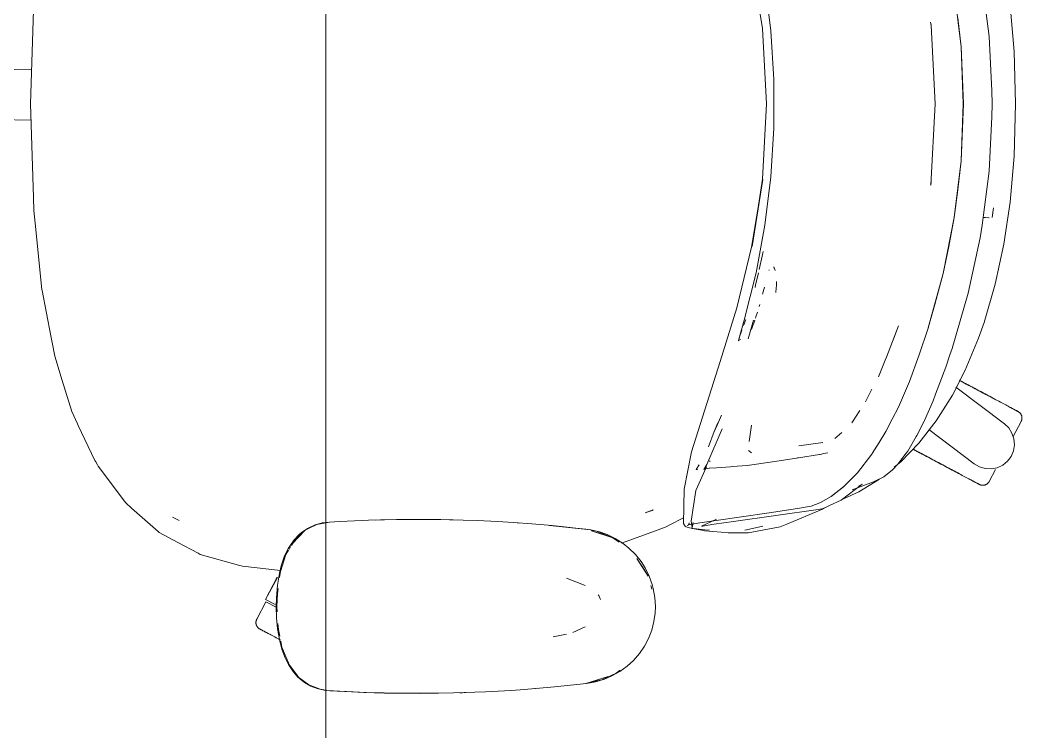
# Model space of a CAD drawing. Header units: millimetres. Extents: x 155927 to 317870, y -36033 to 97293.
# Drawn here: x 181748 to 182307, y 9780 to 10177 of the extents above; entities that cross this region are included whole.
import ezdxf

# ---------------------------------------------------------------- set-up
doc = ezdxf.new("R2010")
doc.units = ezdxf.units.MM
doc.header["$MEASUREMENT"] = 0
doc.layers.add('G-IMPT', color=8, linetype='CONTINUOUS', lineweight=9)
doc.layers.add('I-FURN', color=8, linetype='CONTINUOUS', lineweight=9)

msp = doc.modelspace()

# ---------------------------------------------------------------- linework, layer by layer
at = {"layer": 'G-IMPT'}
for p, q in [((182156.21, 10210.14), (182162.2, 10172.23)), ((182163.6, 10197.79), (182166.9, 10170.87)), ((182288.52, 10167.76), (182284.7, 10197.93)), ((182272.99, 10162.06), (182269.16, 10193.65)), ((182272.95, 10162.02), (182269.17, 10193.57)), ((181756, 10182.42), (181754.29, 10130.24)), ((182300.25, 10184.95), (182302.51, 10159.38)), ((182255.95, 10175.52), (182255.99, 10175.27)), ((182256.23, 10173.97), (182255.96, 10175.75)), ((182256.23, 10173.97), (182255.99, 10175.27)), ((182272.95, 10162.02), (182271.11, 10178.1)), ((182162.2, 10172.23), (182164.56, 10130.24)), ((182168.55, 10143.8), (182166.9, 10170.87)), ((182258.55, 10130.24), (182256.23, 10173.97)), ((182258.5, 10130.24), (182256.23, 10173.97)), ((182290.13, 10137.55), (182288.52, 10167.76)), ((182273.63, 10147.13), (182272.95, 10162.02)), ((182272.95, 10162.02), (182274.09, 10130.24)), ((182272.99, 10162.06), (182274.32, 10130.24)), ((182302.51, 10159.38), (182303.36, 10130.24)), ((182273.63, 10147.13), (182274.09, 10130.24)), ((182168.55, 10143.8), (182168.55, 10116.68)), ((182290.13, 10137.55), (182290.23, 10130.24)), ((181754.29, 10130.24), (181755.91, 10078.08)), ((182162.2, 10088.26), (182164.56, 10130.24)), ((182258.5, 10130.24), (182256, 10084.9)), ((182272.95, 10098.47), (182274.09, 10130.24)), ((182274.32, 10130.24), (182272.99, 10098.43)), ((182273.63, 10113.36), (182274.09, 10130.24)), ((182290.13, 10122.93), (182290.23, 10130.24)), ((182303.36, 10130.24), (182302.51, 10101.1)), ((182290.13, 10122.93), (182288.52, 10092.73)), ((182168.55, 10116.68), (182166.9, 10089.61)), ((182272.95, 10098.47), (182273.63, 10113.36)), ((182272.99, 10098.43), (182269.16, 10066.83)), ((182272.95, 10098.47), (182269.17, 10066.91)), ((182271.11, 10082.39), (182272.95, 10098.47)), ((182302.51, 10101.1), (182300.25, 10075.53)), ((182288.52, 10092.73), (182284.7, 10062.56)), ((182156.21, 10050.34), (182162.46, 10088.08)), ((182162.2, 10088.26), (182156.47, 10050.72)), ((182162.46, 10088.08), (182156.47, 10050.72)), ((182163.6, 10062.69), (182166.9, 10089.61)), ((182255.95, 10084.96), (182255.99, 10085.21)), ((182256.23, 10086.51), (182255.99, 10085.21)), ((182256, 10084.9), (182256.23, 10086.51)), ((182271.11, 10082.39), (182269.17, 10066.91)), ((181755.91, 10078.08), (181756.13, 10070.82)), ((182300.25, 10075.53), (182296.76, 10052.11)), ((181756.87, 10063.75), (181756.13, 10070.82)), ((182290.35, 10066.83), (182291, 10072.24)), ((182290.43, 10068.47), (182291, 10072.24)), ((181760.69, 10026.76), (181756.87, 10063.75)), ((182158.67, 10036.02), (182163.6, 10062.69)), ((182269.17, 10066.91), (182262.95, 10035.67)), ((182262.95, 10035.67), (182269.16, 10066.83)), ((182269.17, 10066.91), (182266.07, 10050.81)), ((182285.25, 10066.92), (182286.5, 10066.87)), ((182288.59, 10066.8), (182286.5, 10066.87)), ((182288.59, 10066.8), (182288.48, 10066.8)), ((182284.7, 10062.56), (182283.52, 10055.64)), ((182283.52, 10055.64), (182276.85, 10024.85)), ((182291.95, 10029.75), (182296.76, 10052.11)), ((182147.89, 10016.66), (182156.21, 10050.34)), ((182162.62, 10048.07), (182162.15, 10045.44)), ((182262.99, 10035.78), (182266.07, 10050.81)), ((182162.15, 10045.44), (182160.44, 10038.02)), ((182158.67, 10036.02), (182152.12, 10009.7)), ((182159.99, 10036.04), (182158.44, 10029.29)), ((182165.89, 10037.83), (182165.75, 10037.42)), ((182168.56, 10039.43), (182169.24, 10037.48)), ((182168.56, 10039.43), (182168.73, 10038.58)), ((182262.99, 10035.78), (182254.57, 10005.38)), ((182262.99, 10035.78), (182254.61, 10005.29)), ((182258.34, 10018.54), (182262.99, 10035.78)), ((182158.44, 10029.29), (182158.1, 10028.01)), ((182169.99, 10029.27), (182169.71, 10025.56)), ((182169.99, 10029.27), (182170.09, 10030.64)), ((182170.09, 10031.34), (182170.09, 10030.64)), ((182285.77, 10008.51), (182291.95, 10029.75)), ((181760.69, 10026.76), (181760.78, 10026.3)), ((181765.64, 10000.92), (181760.78, 10026.3)), ((182162.29, 10024.21), (182163.29, 10028.07)), ((182162.29, 10024.21), (182162.68, 10025.73)), ((182169.71, 10025.56), (182169.68, 10025.08)), ((182267.91, 9994.02), (182276.85, 10024.85)), ((182160.38, 10017.42), (182160.71, 10018.54)), ((182258.34, 10018.54), (182254.57, 10005.38)), ((182147.89, 10016.66), (182138.71, 9986.68)), ((182158.6, 10011.63), (182159.39, 10014.12)), ((182152.12, 10009.7), (182148.85, 9998.48)), ((182152.12, 10009.7), (182149.01, 9998.88)), ((182152.12, 10009.7), (182149.06, 9999.17)), ((182151.73, 10006.68), (182152.02, 10007.48)), ((182152.75, 10009.71), (182152.02, 10007.48)), ((182152.75, 10009.71), (182152.9, 10010.17)), ((182157.32, 10009.71), (182154.28, 9999.28)), ((182157.21, 10007.41), (182156.95, 10006.69)), ((182157.21, 10007.41), (182157.98, 10009.71)), ((182158.36, 10010.85), (182158.6, 10011.63)), ((182282.7, 9999.77), (182285.77, 10008.51)), ((182150.4, 10002.96), (182150, 10001.89)), ((182150.74, 10003.93), (182150.4, 10002.96)), ((182156.19, 10004.53), (182156.95, 10006.69)), ((182238.01, 10006.63), (182231.3, 9989.18)), ((182238.01, 10006.63), (182235.29, 9999.19)), ((182249.6, 9990.37), (182254.61, 10005.29)), ((181765.64, 10000.92), (181766.35, 9997.25)), ((181767.81, 9989.65), (181766.35, 9997.25)), ((182148.85, 9998.48), (182148.99, 9998.24)), ((182149.06, 9999.17), (182149.01, 9998.88)), ((182149.94, 9999.02), (182149.33, 9998.64)), ((182149.94, 9999.02), (182149.73, 9998.88)), ((182282.7, 9999.77), (182275.18, 9981.8)), ((182249.6, 9990.37), (182244.14, 9975.49)), ((182264.37, 9983.59), (182266.71, 9990.41)), ((182267.91, 9994.02), (182266.71, 9990.41)), ((181772, 9976.04), (181767.81, 9989.65)), ((182138.71, 9986.68), (182122.72, 9936.44)), ((182230.64, 9987.45), (182226.91, 9978.13)), ((182231.3, 9989.18), (182230.64, 9987.45)), ((182226.91, 9978.13), (182227.91, 9980.37)), ((182264.37, 9983.59), (182258.77, 9968.52)), ((182275.18, 9981.8), (182268.09, 9968.02)), ((181777.32, 9958.77), (181772, 9976.04)), ((182244.14, 9975.49), (182237.97, 9961.26)), ((182219.74, 9964.29), (182223.28, 9971.26)), ((182257.29, 9964.84), (182258.77, 9968.52)), ((182268.09, 9968.02), (182259.12, 9953.73)), ((182252.52, 9953.88), (182257.29, 9964.84)), ((181777.32, 9958.77), (181780.51, 9952.01)), ((182136.42, 9950), (182139.47, 9956.72)), ((182212.71, 9953.68), (182216.21, 9958.81)), ((182216.21, 9958.81), (182216.6, 9959.39)), ((182234.58, 9954.54), (182237.97, 9961.26)), ((181780.94, 9951.09), (181780.51, 9952.01)), ((181790.21, 9931.45), (181780.94, 9951.09)), ((182137.42, 9952.53), (182135.39, 9947.42)), ((182135.39, 9947.42), (182137, 9951.46)), ((182135.4, 9947.63), (182137.42, 9952.53)), ((182154.75, 9942.1), (182156.15, 9951.26)), ((182212.71, 9953.68), (182211.96, 9952.58)), ((182234.58, 9954.54), (182231.01, 9947.75)), ((182248.3, 9945.43), (182252.3, 9953.44)), ((182259.12, 9953.73), (182249.31, 9941.12)), ((182252.52, 9953.88), (182252.3, 9953.44)), ((182131.26, 9929.29), (182139.7, 9949.26)), ((182135.4, 9947.63), (182132.15, 9939.16)), ((182206.44, 9947.05), (182202.53, 9943.71)), ((182227.24, 9941.52), (182231.01, 9947.75)), ((182248.3, 9945.43), (182247.99, 9944.83)), ((182154.75, 9942.1), (182154.8, 9942.44)), ((182182.59, 9939.77), (182195.94, 9941.55)), ((182195.94, 9941.55), (182195.47, 9941.4)), ((182227.24, 9941.52), (182223.36, 9935.42)), ((182239.35, 9930.83), (182249.31, 9941.12)), ((182247.99, 9944.83), (182243.26, 9936.83)), ((182118.53, 9915.49), (182122.72, 9936.44)), ((182154.4, 9937.15), (182156.04, 9935.87)), ((182182.29, 9933.09), (182194.01, 9934.89)), ((182194.01, 9934.89), (182194.48, 9934.97)), ((182196.46, 9935.39), (182194.48, 9934.97)), ((182198.63, 9935.85), (182196.46, 9935.39)), ((182215.17, 9924.73), (182223.19, 9935.16)), ((182223.36, 9935.42), (182223.19, 9935.16)), ((182237.68, 9929.41), (182242.4, 9935.54)), ((182242.4, 9935.54), (182243.26, 9936.83)), ((181790.21, 9931.45), (181790.63, 9930.74)), ((181791.57, 9929.16), (181790.63, 9930.74)), ((181792.03, 9928.39), (181791.57, 9929.16)), ((182125.3, 9926.61), (182126.89, 9929.08)), ((182126.89, 9929.08), (182125.36, 9926.59)), ((182125.36, 9926.59), (182126.85, 9929.06)), ((182129.5, 9926.62), (182131.26, 9929.29)), ((182132.71, 9931), (182133.15, 9931.27)), ((182153.66, 9928.76), (182145.42, 9928.14)), ((182153.66, 9928.76), (182153.74, 9928.77)), ((182167.81, 9930.8), (182153.74, 9928.77)), ((182167.81, 9930.8), (182181.17, 9932.91)), ((182181.17, 9932.91), (182181.68, 9932.99)), ((182182.29, 9933.09), (182181.68, 9932.99)), ((182234.79, 9926.39), (182237.68, 9929.41)), ((182239.35, 9930.83), (182235.68, 9927.83)), ((181792.03, 9928.39), (181806.6, 9908.9)), ((182125.16, 9914.78), (182131.14, 9927.97)), ((182125.3, 9926.61), (182125.36, 9926.59)), ((182126.23, 9926.32), (182125.36, 9926.59)), ((182130.22, 9926.9), (182129.5, 9926.62)), ((182130.22, 9926.9), (182130.24, 9926.91)), ((182132.62, 9927.2), (182130.24, 9926.91)), ((182132.62, 9927.2), (182132.7, 9927.21)), ((182136.57, 9927.51), (182132.7, 9927.21)), ((182144.43, 9928.07), (182136.57, 9927.51)), ((182145.42, 9928.14), (182144.43, 9928.07)), ((182215.17, 9924.73), (182207.43, 9916.83)), ((182229.92, 9922.52), (182234.79, 9926.39)), ((182217.87, 9918.38), (182206.17, 9909.44)), ((182212.22, 9915.15), (182224.12, 9919.66)), ((182217.87, 9918.38), (182215.84, 9917.22)), ((182215.98, 9914.09), (182227.43, 9921.22)), ((182226.35, 9920.74), (182224.12, 9919.66)), ((182228.79, 9921.91), (182226.35, 9920.74)), ((182229.92, 9922.52), (182228.79, 9921.91)), ((182118.53, 9915.49), (182118.14, 9896.5)), ((182125.16, 9914.78), (182122.44, 9897.74)), ((182200.47, 9911.41), (182207.43, 9916.83)), ((182207.64, 9917.13), (182200.69, 9911.74)), ((182200.69, 9911.74), (182204.07, 9914.32)), ((182207.64, 9917.13), (182204.07, 9914.32)), ((182207.35, 9910.11), (182215.98, 9914.09)), ((181806.6, 9908.9), (181807.33, 9907.93)), ((181810.59, 9905.06), (181807.33, 9907.93)), ((182189.42, 9906.15), (182194.21, 9907.91)), ((182194.63, 9908.12), (182194.21, 9907.91)), ((182200.47, 9911.41), (182194.63, 9908.12)), ((182199.65, 9906.41), (182196.28, 9904.84)), ((182199.65, 9906.41), (182206.17, 9909.44)), ((181810.59, 9905.06), (181825.37, 9892.04)), ((182101.27, 9904.03), (182096.8, 9902.39)), ((182096.8, 9902.39), (182100.68, 9903.77)), ((182101.27, 9904.03), (182100.68, 9903.77)), ((182135.11, 9897.91), (182165.98, 9902.46)), ((182146.07, 9897.52), (182193.29, 9904.19)), ((182165.98, 9902.46), (182181.75, 9904.85)), ((182195.72, 9904.35), (182179.27, 9897.55)), ((182189.42, 9906.15), (182181.75, 9904.85)), ((182193.29, 9904.19), (182196.28, 9904.84)), ((182196.89, 9905.12), (182195.72, 9904.35)), ((181833.34, 9900.06), (181837.23, 9898.11)), ((181833.34, 9900.06), (181835.64, 9898.89)), ((181835.64, 9898.89), (181837.23, 9898.11)), ((181908.62, 9893.72), (181912.95, 9895.71)), ((181909.53, 9893.8), (181913.79, 9895.9)), ((181916.9, 9896.77), (181912.95, 9895.71)), ((181913.79, 9895.9), (181918.83, 9896.85)), ((181918.83, 9897.02), (181916.9, 9896.77)), ((181918.83, 9896.85), (181921.13, 9897.27)), ((181920.91, 9897.27), (181918.83, 9897.02)), ((181926.57, 9897.56), (181920.91, 9897.27)), ((181926.57, 9897.56), (181939.13, 9898.17)), ((181942.68, 9898.3), (181939.13, 9898.17)), ((181958.35, 9898.68), (181942.68, 9898.3)), ((181946.72, 9898.38), (181949.4, 9898.5)), ((181951.62, 9898.5), (181949.4, 9898.5)), ((181958.35, 9898.68), (181962.86, 9898.73)), ((181962.86, 9898.73), (181977.57, 9898.72)), ((181983.04, 9898.65), (181977.57, 9898.72)), ((181983.04, 9898.65), (181995.35, 9898.35)), ((181989.82, 9898.51), (181987.74, 9898.51)), ((182003.23, 9898.06), (181995.35, 9898.35)), ((182003.23, 9898.06), (182014.54, 9897.52)), ((182023.41, 9896.96), (182014.54, 9897.52)), ((182023.41, 9896.96), (182033.69, 9896.23)), ((182025.45, 9896.82), (182023.55, 9896.91)), ((182025.45, 9896.82), (182026.87, 9896.69)), ((182045.09, 9895.24), (182033.69, 9896.23)), ((182066.53, 9892.89), (182043.57, 9895.35)), ((182043.57, 9895.35), (182063.71, 9893.23)), ((182066.53, 9892.89), (182045.09, 9895.24)), ((182110.3, 9895.55), (182108.54, 9894.62)), ((182118.21, 9899.69), (182110.3, 9895.55)), ((182118.14, 9896.5), (182118.75, 9895.46)), ((182118.62, 9896.09), (182118.75, 9895.46)), ((182118.62, 9896.09), (182118.73, 9895.54)), ((182118.75, 9895.46), (182118.73, 9895.54)), ((182119.12, 9894.97), (182118.75, 9895.46)), ((182121.61, 9895.85), (182120.51, 9895.3)), ((182121.01, 9895.69), (182120.51, 9895.3)), ((182120.99, 9895.69), (182127.26, 9896.79)), ((182121.61, 9895.85), (182120.99, 9895.69)), ((182121.01, 9895.69), (182121.33, 9896.23)), ((182121.41, 9896.73), (182121.33, 9896.23)), ((182123.13, 9894.16), (182122.44, 9897.74)), ((182123.62, 9897.03), (182122.89, 9893.75)), ((182123.62, 9897.03), (182123.13, 9894.16)), ((182127.26, 9896.79), (182135.11, 9897.91)), ((182128.23, 9894.89), (182136.63, 9898.88)), ((182134.11, 9895.86), (182129.09, 9895.03)), ((182134.11, 9895.86), (182135.41, 9896.08)), ((182146.07, 9897.52), (182135.41, 9896.08)), ((182172.05, 9894.57), (182175.91, 9896.16)), ((182179.27, 9897.55), (182175.91, 9896.16)), ((181825.37, 9892.04), (181826.04, 9891.45)), ((181836.47, 9885.87), (181826.04, 9891.45)), ((181900.39, 9885.31), (181907.29, 9892.7)), ((181904.08, 9890.38), (181901.21, 9887.34)), ((181901.58, 9887.39), (181907.29, 9892.7)), ((181901.8, 9886.93), (181904.88, 9890.46)), ((181904.08, 9890.38), (181905.4, 9891.52)), ((181907.29, 9892.7), (181904.88, 9890.46)), ((181908.62, 9893.72), (181905.4, 9891.52)), ((181909.53, 9893.8), (181907.29, 9892.7)), ((182066.53, 9892.89), (182063.71, 9893.23)), ((182066.53, 9892.89), (182071.49, 9891.74)), ((182066.6, 9892.68), (182069.66, 9892.1)), ((182078.88, 9888.49), (182067.03, 9892.31)), ((182076.17, 9889.39), (182067.03, 9892.31)), ((182069.66, 9892.1), (182077.84, 9888.9)), ((182075.62, 9890.29), (182071.49, 9891.74)), ((182080.2, 9888.1), (182075.62, 9890.29)), ((182083.63, 9885.49), (182102.57, 9892.43)), ((182102.57, 9892.43), (182108.54, 9894.62)), ((182119.66, 9894.65), (182119.12, 9894.97)), ((182119.66, 9894.65), (182121.52, 9894.1)), ((182124.8, 9893.56), (182121.52, 9894.1)), ((182125.21, 9893.3), (182122.89, 9893.75)), ((182124.8, 9893.56), (182125.42, 9893.49)), ((182129.46, 9892.49), (182125.21, 9893.3)), ((182125.42, 9893.49), (182130.1, 9892.97)), ((182128.23, 9894.89), (182129.09, 9895.03)), ((182129.93, 9892.45), (182129.46, 9892.49)), ((182129.93, 9892.45), (182139.26, 9891.65)), ((182130.1, 9892.97), (182132.69, 9892.76)), ((182139.26, 9891.65), (182143.21, 9891.3)), ((182147.38, 9891.31), (182143.21, 9891.3)), ((182154.35, 9891.33), (182147.38, 9891.31)), ((182152.49, 9892.74), (182161.79, 9894.79)), ((182154.35, 9891.33), (182172.05, 9894.57)), ((182161.79, 9894.79), (182162.37, 9894.94)), ((181847.71, 9879.86), (181836.47, 9885.87)), ((181901.21, 9887.34), (181898.77, 9883.88)), ((181899.7, 9884.24), (181901.58, 9887.39)), ((181900.39, 9885.31), (181901.67, 9886.78)), ((182078.88, 9888.49), (182076.17, 9889.39)), ((182078.88, 9888.49), (182082.46, 9886.07)), ((182080.2, 9888.1), (182084.53, 9885.37)), ((182087.84, 9882.75), (182084.53, 9885.37)), ((181848.82, 9879.26), (181847.71, 9879.86)), ((181870.17, 9873.26), (181848.82, 9879.26)), ((181893.59, 9869.7), (181896.62, 9879.09)), ((181895.76, 9877.87), (181897.96, 9882.51)), ((181896.62, 9879.09), (181898.09, 9881.54)), ((181897.96, 9882.51), (181898.77, 9883.88)), ((181898.37, 9882.01), (181899.23, 9883.45)), ((182091.44, 9879.2), (182087.84, 9882.75)), ((182091.44, 9879.2), (182094.63, 9875.22)), ((181870.17, 9873.26), (181872.43, 9872.62)), ((181894.02, 9872.78), (181893.04, 9868.86)), ((181894.02, 9872.78), (181895.76, 9877.87)), ((182098.49, 9867.07), (182092.17, 9877.02)), ((182096.33, 9870.75), (182092.17, 9877.02)), ((182096.9, 9871.67), (182094.63, 9875.22)), ((181893.71, 9870.2), (181872.43, 9872.62)), ((181893.04, 9868.86), (181891.92, 9862.1)), ((181893.13, 9866.41), (181893.59, 9869.7)), ((182098.49, 9867.07), (182096.33, 9870.75)), ((182099.14, 9867.17), (182096.9, 9871.67)), ((182099.14, 9867.17), (182100.85, 9862.39)), ((181891.35, 9854.78), (181891.92, 9862.1)), ((182053.01, 9865.99), (182063.43, 9861.85)), ((182100.05, 9861.95), (182100.67, 9859.93)), ((182101.41, 9860.26), (182100.85, 9862.39)), ((181891.86, 9857.44), (181891.63, 9850.27)), ((181891.86, 9857.44), (181892.26, 9860.22)), ((182070.96, 9856.32), (182070.66, 9856.77)), ((182071.97, 9854.1), (182070.96, 9856.32)), ((182102.29, 9855.31), (182101.41, 9860.26)), ((181891.35, 9854.78), (181891.26, 9850.27)), ((182102.59, 9850.27), (182102.29, 9855.31)), ((181891.26, 9850.27), (181891.44, 9843.94)), ((181891.82, 9847.17), (181891.63, 9850.27)), ((182101.77, 9841.91), (182102.42, 9846.43)), ((182102.59, 9850.27), (182102.42, 9846.43)), ((181892, 9837.79), (181891.44, 9843.94)), ((181892.42, 9837.45), (181892.22, 9840.65)), ((182101.77, 9841.91), (182100.51, 9837.05)), ((181892, 9837.79), (181893, 9831.85)), ((181893.19, 9833.7), (181892.42, 9837.45)), ((182045.51, 9833.29), (182052.94, 9834.87)), ((182063.34, 9838.9), (182056.56, 9835.63)), ((182098.67, 9832.34), (182100.51, 9837.05)), ((181894.43, 9826.37), (181893, 9831.85)), ((181894.46, 9827.49), (181893.75, 9830.95)), ((182096.48, 9828.17), (182093.65, 9824)), ((182096.48, 9828.17), (182098.67, 9832.34)), ((181894.43, 9826.37), (181896.02, 9822.04)), ((181894.46, 9827.49), (181896.79, 9821.86)), ((182093.65, 9824), (182090.33, 9820.17)), ((181898, 9817.97), (181896.02, 9822.04)), ((181898.63, 9817.47), (181896.79, 9821.86)), ((181898, 9817.97), (181900.66, 9813.92)), ((181903.84, 9810.68), (181898.63, 9817.47)), ((182086.89, 9817), (182082.81, 9814.01)), ((182086.89, 9817), (182090.33, 9820.17)), ((181900.66, 9813.92), (181903.32, 9810.88)), ((182072.68, 9809.37), (182080.74, 9813.1)), ((182078.37, 9811.49), (182074.13, 9809.68)), ((182078.37, 9811.49), (182082.81, 9814.01)), ((182082.85, 9814.7), (182080.74, 9813.1)), ((181907.06, 9807.8), (181903.32, 9810.88)), ((181909.47, 9806.51), (181903.84, 9810.68)), ((181910.5, 9805.85), (181907.06, 9807.8)), ((181915.66, 9804.1), (181909.47, 9806.51)), ((181910.5, 9805.85), (181914.14, 9804.45)), ((182046.3, 9805.42), (182064.22, 9807.32)), ((182063.71, 9807.32), (182076.17, 9811.15)), ((182063.71, 9807.32), (182067.03, 9808.24)), ((182064.22, 9807.32), (182069.27, 9808.22)), ((182072.68, 9809.37), (182064.28, 9807.45)), ((182076.17, 9811.15), (182067.03, 9808.24)), ((182074.13, 9809.68), (182069.27, 9808.22)), ((181915.49, 9804.08), (181914.14, 9804.45)), ((181915.49, 9804.08), (181917.88, 9803.64)), ((181915.66, 9804.1), (181918.83, 9803.62)), ((181919.53, 9803.39), (181917.88, 9803.64)), ((181940.1, 9802.34), (181919.53, 9803.39)), ((181941.31, 9802.3), (181919.53, 9803.39)), ((181919.53, 9803.39), (181921.13, 9803.27)), ((181941.31, 9802.3), (181921.13, 9803.27)), ((181961.5, 9801.84), (181940.1, 9802.34)), ((181951.66, 9802), (181940.1, 9802.34)), ((181940.1, 9802.34), (181941.31, 9802.3)), ((181961.5, 9801.84), (181941.31, 9802.3)), ((181981.68, 9801.88), (181951.66, 9802)), ((181961.5, 9801.84), (181951.66, 9802)), ((181951.66, 9802), (181970.89, 9801.79)), ((181959.46, 9801.86), (181957.55, 9801.93)), ((181961.5, 9801.87), (181959.46, 9801.86)), ((181981.68, 9801.88), (181961.5, 9801.84)), ((181981.68, 9801.88), (181970.89, 9801.79)), ((181981.68, 9801.88), (181990.1, 9802.05)), ((182001.86, 9802.43), (181990.1, 9802.05)), ((181995.04, 9802.18), (181993.54, 9802.17)), ((181996.97, 9802.29), (181995.04, 9802.18)), ((182001.86, 9802.43), (182007.88, 9802.69)), ((182022.02, 9803.5), (182007.88, 9802.69)), ((182027.11, 9803.82), (182022.02, 9803.5)), ((182027.11, 9803.82), (182042.17, 9805.07)), ((182035.29, 9804.48), (182036.97, 9804.64)), ((182042.17, 9805.07), (182046.3, 9805.42))]:
    msp.add_line(p, q, dxfattribs=at)
at = {"layer": 'I-FURN'}
for p, q in [((181918.83, 9385.82), (181918.83, 10785.82)), ((181918.83, 10785.82), (181918.83, 9385.82)), ((181722.72, 10149.76), (181754.91, 10149.2)), ((181754.57, 10121.21), (181722.23, 10121.78)), ((182272.91, 9975.73), (182271.95, 9976.24)), ((182272.39, 9976.01), (182273.36, 9975.49)), ((182273.88, 9975.21), (182272.91, 9975.73)), ((182273.36, 9975.49), (182274.34, 9974.97)), ((182274.87, 9974.69), (182273.88, 9975.21)), ((182274.34, 9974.97), (182275.32, 9974.45)), ((182275.86, 9974.16), (182274.87, 9974.69)), ((182275.32, 9974.45), (182276.32, 9973.92)), ((182276.86, 9973.63), (182275.86, 9974.16)), ((182276.32, 9973.92), (182277.32, 9973.39)), ((182277.86, 9973.1), (182276.86, 9973.63)), ((182277.32, 9973.39), (182278.32, 9972.86)), ((182270.02, 9972.39), (182297.08, 9951.99)), ((182278.86, 9972.57), (182277.86, 9973.1)), ((182278.32, 9972.86), (182279.32, 9972.32)), ((182279.87, 9972.03), (182278.86, 9972.57)), ((182279.32, 9972.32), (182280.33, 9971.79)), ((182280.87, 9971.5), (182279.87, 9972.03)), ((182280.33, 9971.79), (182281.33, 9971.25)), ((182281.87, 9970.97), (182280.87, 9971.5)), ((182281.33, 9971.25), (182282.33, 9970.72)), ((182282.87, 9970.43), (182281.87, 9970.97)), ((182282.33, 9970.72), (182283.33, 9970.19)), ((182283.87, 9969.91), (182282.87, 9970.43)), ((182283.33, 9970.19), (182284.32, 9969.66)), ((182284.85, 9969.38), (182283.87, 9969.91)), ((182284.32, 9969.66), (182285.31, 9969.14)), ((182285.83, 9968.86), (182284.85, 9969.38)), ((182285.31, 9969.14), (182286.28, 9968.62)), ((182286.8, 9968.35), (182285.83, 9968.86)), ((182286.28, 9968.62), (182287.24, 9968.11)), ((182287.76, 9967.84), (182286.8, 9968.35)), ((182287.24, 9968.11), (182288.2, 9967.6)), ((182288.7, 9967.33), (182287.76, 9967.84)), ((182288.2, 9967.6), (182289.13, 9967.11)), ((182289.63, 9966.84), (182288.7, 9967.33)), ((182289.13, 9967.11), (182290.06, 9966.62)), ((182290.55, 9966.35), (182289.63, 9966.84)), ((182290.06, 9966.62), (182290.96, 9966.13)), ((182291.44, 9965.88), (182290.55, 9966.35)), ((182292.32, 9965.41), (182291.44, 9965.88)), ((182293.18, 9964.96), (182292.32, 9965.41)), ((182294.01, 9964.51), (182293.18, 9964.96)), ((182294.82, 9964.08), (182294.01, 9964.51)), ((182295.61, 9963.66), (182294.82, 9964.08)), ((182296.37, 9963.26), (182295.61, 9963.66)), ((182297.11, 9962.87), (182296.37, 9963.26)), ((182297.82, 9962.49), (182297.11, 9962.87)), ((182298.49, 9962.13), (182297.82, 9962.49)), ((182299.14, 9961.78), (182298.49, 9962.13)), ((182299.76, 9961.46), (182299.14, 9961.78)), ((182300.34, 9961.15), (182299.76, 9961.46)), ((182300.03, 9961.31), (182300.6, 9961.01)), ((182300.89, 9960.85), (182300.34, 9961.15)), ((182300.6, 9961.01), (182301.13, 9960.72)), ((182301.41, 9960.58), (182300.89, 9960.85)), ((182301.13, 9960.72), (182301.64, 9960.46)), ((182301.89, 9960.32), (182301.41, 9960.58)), ((182301.64, 9960.46), (182302.1, 9960.21)), ((182302.34, 9960.09), (182301.89, 9960.32)), ((182302.1, 9960.21), (182302.53, 9959.98)), ((182302.75, 9959.87), (182302.34, 9960.09)), ((182302.53, 9959.98), (182302.92, 9959.77)), ((182303.12, 9959.67), (182302.75, 9959.87)), ((182302.92, 9959.77), (182303.28, 9959.58)), ((182303.46, 9959.49), (182303.12, 9959.67)), ((182303.28, 9959.58), (182303.6, 9959.42)), ((182303.75, 9959.33), (182303.46, 9959.49)), ((182303.6, 9959.42), (182303.88, 9959.27)), ((182304.01, 9959.2), (182303.75, 9959.33)), ((182303.88, 9959.27), (182304.12, 9959.14)), ((182304.23, 9959.08), (182304.01, 9959.2)), ((182304.12, 9959.14), (182304.32, 9959.03)), ((182304.41, 9958.98), (182304.23, 9959.08)), ((182304.32, 9959.03), (182304.48, 9958.95)), ((182304.55, 9958.91), (182304.41, 9958.98)), ((182304.48, 9958.95), (182304.6, 9958.88)), ((182304.65, 9958.85), (182304.55, 9958.91)), ((182304.6, 9958.88), (182304.68, 9958.84)), ((182304.71, 9958.82), (182304.65, 9958.85)), ((182304.68, 9958.84), (182304.73, 9958.82)), ((182304.73, 9958.81), (182304.71, 9958.82)), ((182304.73, 9958.82), (182304.73, 9958.81)), ((182304.73, 9958.81), (182304.87, 9958.73)), ((182304.87, 9958.73), (182305.01, 9958.65)), ((182305.01, 9958.65), (182305.14, 9958.56)), ((182305.14, 9958.56), (182305.27, 9958.47)), ((182305.27, 9958.47), (182305.4, 9958.37)), ((182305.4, 9958.37), (182305.52, 9958.26)), ((182305.52, 9958.26), (182305.64, 9958.15)), ((182305.64, 9958.15), (182305.76, 9958.04)), ((182305.76, 9958.04), (182305.86, 9957.92)), ((182305.86, 9957.92), (182305.97, 9957.79)), ((182305.97, 9957.79), (182306.07, 9957.67)), ((182306.07, 9957.67), (182306.16, 9957.54)), ((182306.16, 9957.54), (182306.25, 9957.4)), ((182306.25, 9957.4), (182306.33, 9957.26)), ((182306.33, 9957.26), (182306.41, 9957.12)), ((182306.41, 9957.12), (182306.48, 9956.98)), ((182306.48, 9956.98), (182306.55, 9956.83)), ((182306.55, 9956.83), (182306.61, 9956.68)), ((182306.61, 9956.68), (182306.66, 9956.53)), ((182306.66, 9956.53), (182306.71, 9956.38)), ((182297.08, 9951.99), (182299.51, 9949.65)), ((182301.93, 9944.95), (182306.4, 9953.36)), ((182306.42, 9953.4), (182306.4, 9953.36)), ((182306.49, 9953.54), (182306.42, 9953.4)), ((182306.56, 9953.69), (182306.49, 9953.54)), ((182306.61, 9953.84), (182306.56, 9953.69)), ((182306.67, 9953.99), (182306.61, 9953.84)), ((182306.72, 9954.15), (182306.67, 9953.99)), ((182306.71, 9956.38), (182306.75, 9956.22)), ((182306.76, 9954.3), (182306.72, 9954.15)), ((182306.75, 9956.22), (182306.79, 9956.06)), ((182306.79, 9954.46), (182306.76, 9954.3)), ((182306.79, 9956.06), (182306.82, 9955.9)), ((182306.82, 9954.62), (182306.79, 9954.46)), ((182306.82, 9955.9), (182306.84, 9955.74)), ((182306.84, 9954.78), (182306.82, 9954.62)), ((182306.84, 9955.74), (182306.86, 9955.58)), ((182306.86, 9954.94), (182306.84, 9954.78)), ((182306.86, 9955.58), (182306.87, 9955.42)), ((182306.87, 9955.1), (182306.86, 9954.94)), ((182306.87, 9955.42), (182306.87, 9955.26)), ((182306.87, 9955.26), (182306.87, 9955.1)), ((182280.24, 9929.64), (182254.93, 9948.72)), ((182299.51, 9949.65), (182301.31, 9946.8)), ((182301.31, 9946.8), (182302.38, 9943.6)), ((182302.64, 9940.24), (182302.1, 9936.91)), ((182302.38, 9943.6), (182302.64, 9940.24)), ((182246.15, 9937.86), (182247.05, 9937.39)), ((182247.54, 9937.12), (182246.63, 9937.61)), ((182247.05, 9937.39), (182247.96, 9936.9)), ((182248.46, 9936.63), (182247.54, 9937.12)), ((182247.96, 9936.9), (182248.89, 9936.41)), ((182249.4, 9936.14), (182248.46, 9936.63)), ((182248.89, 9936.41), (182249.83, 9935.9)), ((182250.35, 9935.63), (182249.4, 9936.14)), ((182249.83, 9935.9), (182250.79, 9935.39)), ((182251.31, 9935.12), (182250.35, 9935.63)), ((182250.79, 9935.39), (182251.76, 9934.88)), ((182252.29, 9934.6), (182251.31, 9935.12)), ((182251.76, 9934.88), (182252.74, 9934.36)), ((182253.27, 9934.08), (182252.29, 9934.6)), ((182252.74, 9934.36), (182253.73, 9933.83)), ((182302.1, 9936.91), (182300.77, 9933.8)), ((182254.26, 9933.55), (182253.27, 9934.08)), ((182253.73, 9933.83), (182254.72, 9933.31)), ((182255.26, 9933.02), (182254.26, 9933.55)), ((182254.72, 9933.31), (182255.72, 9932.77)), ((182256.26, 9932.49), (182255.26, 9933.02)), ((182255.72, 9932.77), (182256.72, 9932.24)), ((182257.27, 9931.95), (182256.26, 9932.49)), ((182256.72, 9932.24), (182257.73, 9931.71)), ((182258.27, 9931.42), (182257.27, 9931.95)), ((182257.73, 9931.71), (182258.73, 9931.17)), ((182259.28, 9930.88), (182258.27, 9931.42)), ((182258.73, 9931.17), (182259.74, 9930.64)), ((182260.28, 9930.35), (182259.28, 9930.88)), ((182259.74, 9930.64), (182260.74, 9930.11)), ((182261.28, 9929.82), (182260.28, 9930.35)), ((182260.74, 9930.11), (182261.74, 9929.58)), ((182262.27, 9929.29), (182261.28, 9929.82)), ((182261.74, 9929.58), (182262.73, 9929.05)), ((182263.26, 9928.77), (182262.27, 9929.29)), ((182262.73, 9929.05), (182263.71, 9928.53)), ((182264.24, 9928.25), (182263.26, 9928.77)), ((182283.16, 9927.95), (182280.24, 9929.64)), ((182296.13, 9928.98), (182293.08, 9927.54)), ((182298.74, 9931.11), (182296.13, 9928.98)), ((182300.77, 9933.8), (182298.74, 9931.11)), ((182263.71, 9928.53), (182264.68, 9928.01)), ((182265.21, 9927.73), (182264.24, 9928.25)), ((182264.68, 9928.01), (182265.65, 9927.49)), ((182266.16, 9927.22), (182265.21, 9927.73)), ((182265.65, 9927.49), (182266.6, 9926.99)), ((182267.11, 9926.72), (182266.16, 9927.22)), ((182266.6, 9926.99), (182267.54, 9926.49)), ((182268.04, 9926.22), (182267.11, 9926.72)), ((182267.54, 9926.49), (182268.46, 9926)), ((182268.95, 9925.74), (182268.04, 9926.22)), ((182268.46, 9926), (182269.37, 9925.52)), ((182269.85, 9925.26), (182268.95, 9925.74)), ((182269.37, 9925.52), (182270.25, 9925.05)), ((182270.72, 9924.8), (182269.85, 9925.26)), ((182270.25, 9925.05), (182271.12, 9924.59)), ((182271.58, 9924.34), (182270.72, 9924.8)), ((182271.12, 9924.59), (182271.97, 9924.13)), ((182272.42, 9923.9), (182271.58, 9924.34)), ((182271.97, 9924.13), (182272.79, 9923.7)), ((182272.79, 9923.7), (182273.59, 9923.27)), ((182273.59, 9923.27), (182274.37, 9922.86)), ((182286.4, 9927.01), (182283.16, 9927.95)), ((182289.77, 9926.87), (182286.4, 9927.01)), ((182288.59, 9919.86), (182292.11, 9926.5)), ((182293.08, 9927.54), (182289.77, 9926.87)), ((182274.37, 9922.86), (182275.12, 9922.46)), ((182275.12, 9922.46), (182275.84, 9922.08)), ((182275.84, 9922.08), (182276.54, 9921.71)), ((182276.54, 9921.71), (182277.2, 9921.35)), ((182277.2, 9921.35), (182277.83, 9921.02)), ((182277.83, 9921.02), (182278.43, 9920.7)), ((182278.75, 9920.53), (182278.16, 9920.84)), ((182278.43, 9920.7), (182279, 9920.39)), ((182279.3, 9920.24), (182278.75, 9920.53)), ((182279, 9920.39), (182279.54, 9920.11)), ((182279.81, 9919.96), (182279.3, 9920.24)), ((182279.54, 9920.11), (182280.04, 9919.84)), ((182280.3, 9919.71), (182279.81, 9919.96)), ((182280.04, 9919.84), (182280.51, 9919.6)), ((182280.74, 9919.47), (182280.3, 9919.71)), ((182280.51, 9919.6), (182280.94, 9919.37)), ((182281.15, 9919.25), (182280.74, 9919.47)), ((182280.94, 9919.37), (182281.33, 9919.16)), ((182281.53, 9919.05), (182281.15, 9919.25)), ((182281.33, 9919.16), (182281.68, 9918.97)), ((182281.86, 9918.87), (182281.53, 9919.05)), ((182281.68, 9918.97), (182282, 9918.8)), ((182282.16, 9918.72), (182281.86, 9918.87)), ((182282, 9918.8), (182282.28, 9918.65)), ((182282.42, 9918.58), (182282.16, 9918.72)), ((182282.28, 9918.65), (182282.52, 9918.52)), ((182282.64, 9918.46), (182282.42, 9918.58)), ((182282.52, 9918.52), (182282.72, 9918.42)), ((182282.82, 9918.37), (182282.64, 9918.46)), ((182282.72, 9918.42), (182282.88, 9918.33)), ((182282.96, 9918.29), (182282.82, 9918.37)), ((182282.88, 9918.33), (182283.01, 9918.27)), ((182283.06, 9918.24), (182282.96, 9918.29)), ((182283.01, 9918.27), (182283.09, 9918.22)), ((182283.12, 9918.21), (182283.06, 9918.24)), ((182283.09, 9918.22), (182283.13, 9918.2)), ((182283.14, 9918.2), (182283.12, 9918.21)), ((182283.13, 9918.2), (182283.14, 9918.2)), ((182283.17, 9918.18), (182283.14, 9918.2)), ((182283.32, 9918.1), (182283.17, 9918.18)), ((182283.47, 9918.04), (182283.32, 9918.1)), ((182283.62, 9917.98), (182283.47, 9918.04)), ((182283.77, 9917.93), (182283.62, 9917.98)), ((182283.92, 9917.88), (182283.77, 9917.93)), ((182284.08, 9917.84), (182283.92, 9917.88)), ((182284.24, 9917.8), (182284.08, 9917.84)), ((182284.39, 9917.77), (182284.24, 9917.8)), ((182284.55, 9917.75), (182284.39, 9917.77)), ((182284.71, 9917.74), (182284.55, 9917.75)), ((182284.88, 9917.73), (182284.71, 9917.74)), ((182285.04, 9917.72), (182284.88, 9917.73)), ((182285.2, 9917.73), (182285.04, 9917.72)), ((182285.36, 9917.74), (182285.2, 9917.73)), ((182285.52, 9917.75), (182285.36, 9917.74)), ((182285.68, 9917.78), (182285.52, 9917.75)), ((182285.84, 9917.81), (182285.68, 9917.78)), ((182285.99, 9917.84), (182285.84, 9917.81)), ((182286.15, 9917.88), (182285.99, 9917.84)), ((182286.3, 9917.93), (182286.15, 9917.88)), ((182286.46, 9917.99), (182286.3, 9917.93)), ((182286.61, 9918.05), (182286.46, 9917.99)), ((182286.75, 9918.11), (182286.61, 9918.05)), ((182286.9, 9918.18), (182286.75, 9918.11)), ((182287.04, 9918.26), (182286.9, 9918.18)), ((182287.18, 9918.34), (182287.04, 9918.26)), ((182287.31, 9918.43), (182287.18, 9918.34)), ((182287.44, 9918.53), (182287.31, 9918.43)), ((182287.57, 9918.63), (182287.44, 9918.53)), ((182287.69, 9918.73), (182287.57, 9918.63)), ((182287.81, 9918.84), (182287.69, 9918.73)), ((182287.93, 9918.95), (182287.81, 9918.84)), ((182288.04, 9919.07), (182287.93, 9918.95)), ((182288.14, 9919.19), (182288.04, 9919.07)), ((182288.24, 9919.32), (182288.14, 9919.19)), ((182288.33, 9919.45), (182288.24, 9919.32)), ((182288.42, 9919.58), (182288.33, 9919.45)), ((182288.51, 9919.72), (182288.42, 9919.58)), ((182288.59, 9919.86), (182288.51, 9919.72)), ((181891.76, 9866.49), (181885.18, 9854.13)), ((181885.35, 9854.04), (181891.93, 9866.4)), ((181891.93, 9866.4), (181892.02, 9866.35)), ((181885.54, 9852.81), (181880.39, 9843.13)), ((181890.65, 9851.23), (181885.35, 9854.04)), ((181891.17, 9849.82), (181885.54, 9852.81)), ((181879.92, 9841.39), (181879.93, 9841.55)), ((181879.92, 9841.23), (181879.92, 9841.39)), ((181879.92, 9841.06), (181879.92, 9841.23)), ((181879.93, 9840.9), (181879.92, 9841.06)), ((181879.93, 9841.55), (181879.95, 9841.71)), ((181879.95, 9840.74), (181879.93, 9840.9)), ((181879.95, 9841.71), (181879.97, 9841.87)), ((181879.97, 9840.58), (181879.95, 9840.74)), ((181879.97, 9841.87), (181880, 9842.03)), ((181880, 9840.43), (181879.97, 9840.58)), ((181880, 9842.03), (181880.03, 9842.18)), ((181880.03, 9840.27), (181880, 9840.43)), ((181880.03, 9842.18), (181880.07, 9842.34)), ((181880.08, 9840.11), (181880.03, 9840.27)), ((181880.07, 9842.34), (181880.12, 9842.49)), ((181880.12, 9839.96), (181880.08, 9840.11)), ((181880.12, 9842.49), (181880.17, 9842.65)), ((181880.18, 9839.81), (181880.12, 9839.96)), ((181880.17, 9842.65), (181880.23, 9842.8)), ((181880.24, 9839.66), (181880.18, 9839.81)), ((181880.23, 9842.8), (181880.3, 9842.94)), ((181880.3, 9839.51), (181880.24, 9839.66)), ((181880.3, 9842.94), (181880.37, 9843.09)), ((181880.38, 9839.37), (181880.3, 9839.51)), ((181880.37, 9843.09), (181880.39, 9843.13)), ((181880.45, 9839.22), (181880.38, 9839.37)), ((181880.54, 9839.09), (181880.45, 9839.22)), ((181880.63, 9838.95), (181880.54, 9839.09)), ((181880.72, 9838.82), (181880.63, 9838.95)), ((181880.82, 9838.69), (181880.72, 9838.82)), ((181880.92, 9838.57), (181880.82, 9838.69)), ((181881.03, 9838.45), (181880.92, 9838.57)), ((181881.15, 9838.34), (181881.03, 9838.45)), ((181881.26, 9838.23), (181881.15, 9838.34)), ((181881.39, 9838.12), (181881.26, 9838.23)), ((181881.51, 9838.02), (181881.39, 9838.12)), ((181881.64, 9837.93), (181881.51, 9838.02)), ((181881.78, 9837.84), (181881.64, 9837.93)), ((181881.91, 9837.75), (181881.78, 9837.84)), ((181882.06, 9837.68), (181881.91, 9837.75)), ((181882.06, 9837.67), (181882.06, 9837.68)), ((181882.06, 9837.68), (181882.08, 9837.66)), ((181882.1, 9837.65), (181882.06, 9837.67)), ((181882.08, 9837.66), (181882.14, 9837.63)), ((181882.19, 9837.61), (181882.1, 9837.65)), ((181882.14, 9837.63), (181882.24, 9837.58)), ((181882.31, 9837.54), (181882.19, 9837.61)), ((181882.24, 9837.58), (181882.38, 9837.5)), ((181882.47, 9837.46), (181882.31, 9837.54)), ((181882.38, 9837.5), (181882.56, 9837.41)), ((181882.67, 9837.35), (181882.47, 9837.46)), ((181882.56, 9837.41), (181882.78, 9837.29)), ((181882.91, 9837.22), (181882.67, 9837.35)), ((181882.78, 9837.29), (181883.03, 9837.16)), ((181883.19, 9837.07), (181882.91, 9837.22)), ((181883.03, 9837.16), (181883.33, 9837)), ((181883.51, 9836.9), (181883.19, 9837.07)), ((181883.33, 9837), (181883.67, 9836.82)), ((181883.86, 9836.71), (181883.51, 9836.9)), ((181883.67, 9836.82), (181884.04, 9836.62)), ((181884.26, 9836.51), (181883.86, 9836.71)), ((181884.04, 9836.62), (181884.45, 9836.4)), ((181884.69, 9836.28), (181884.26, 9836.51)), ((181884.45, 9836.4), (181884.9, 9836.17)), ((181885.15, 9836.03), (181884.69, 9836.28)), ((181884.9, 9836.17), (181885.38, 9835.91)), ((181885.65, 9835.76), (181885.15, 9836.03)), ((181885.38, 9835.91), (181885.9, 9835.63)), ((181886.19, 9835.48), (181885.65, 9835.76)), ((181885.9, 9835.63), (181886.45, 9835.34)), ((181886.76, 9835.18), (181886.19, 9835.48)), ((181886.45, 9835.34), (181887.03, 9835.03)), ((181887.03, 9835.03), (181887.65, 9834.7)), ((181887.65, 9834.7), (181888.29, 9834.36)), ((181888.29, 9834.36), (181888.97, 9834)), ((181888.97, 9834), (181889.68, 9833.62)), ((181889.68, 9833.62), (181890.41, 9833.23)), ((181890.41, 9833.23), (181891.18, 9832.83)), ((181891.18, 9832.83), (181891.96, 9832.41)), ((181891.96, 9832.41), (181892.78, 9831.98)), ((181892.78, 9831.98), (181893.61, 9831.53))]:
    msp.add_line(p, q, dxfattribs=at)

doc.saveas('drawing.dxf')
